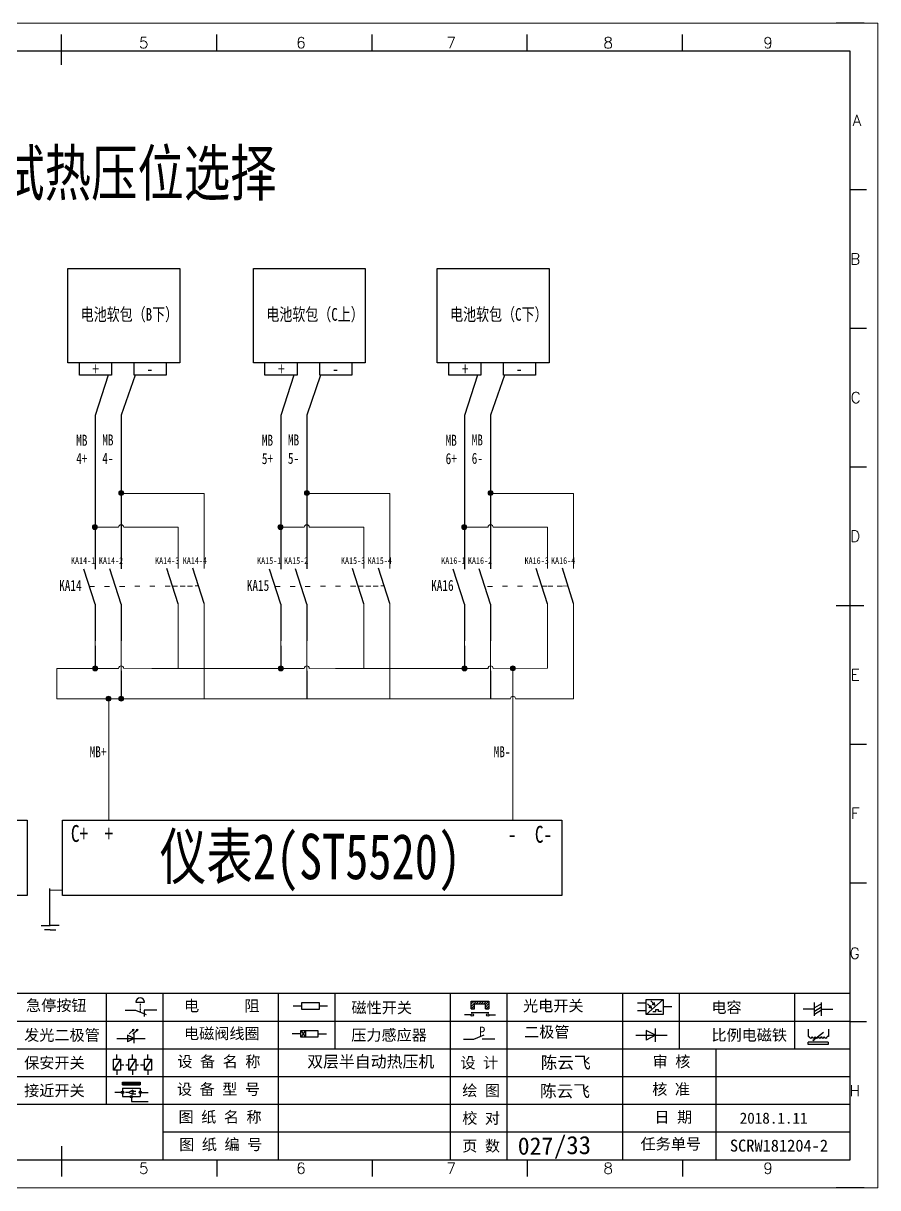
# Model space of a CAD drawing. Extents: x 38255 to 47052, y -6758 to -3353.
# Drawn here: x 40834.8 to 41004.4, y -5387.1 to -5156.1 of the extents above; entities that cross this region are included whole.
import ezdxf
from ezdxf.enums import TextEntityAlignment as Align

# ---------------------------------------------------------------- set-up
doc = ezdxf.new("R2010")
doc.units = 0
doc.header["$MEASUREMENT"] = 0
doc.linetypes.add('2', pattern=[15, 1, -2, 1, -2, 1, -2, 1, -2, 1, -2])
doc.linetypes.add('DASHED', pattern=[0.75, 0.5, -0.25])
for name, color, linetype in [('AE_BOR', 1, 'Continuous'), ('电气图内容', 7, 'Continuous'), ('细实线层', 7, 'Continuous')]:
    doc.layers.add(name, color=color, linetype=linetype)
doc.layers.add('frame', color=7, linetype='Continuous', lineweight=15)
doc.styles.add('WD', font='romans.shx', dxfattribs={"bigfont": 'gbcbig.shx'})
doc.styles.add('宋体', font='', dxfattribs={"width": 0.75})
doc.styles.add('样式 0', font='')
doc.styles.add('汉字', font='')
doc.styles.get('宋体').set_extended_font_data('SimSun')
doc.styles.get('样式 0').set_extended_font_data('KaiTi_GB2312')
doc.styles.get('汉字').set_extended_font_data('新宋体')

# ---------------------------------------------------------------- blocks, each defined once
blk = doc.blocks.new('磁性开关')
at = {"linetype": 'ByBlock'}
h = blk.add_hatch(dxfattribs=at)
h.set_pattern_fill('ANSI31', color=256, scale=0.1, style=0)
h.set_pattern_definition([(45, (0, 0), (-0.224506403, 0.224506403), [])])
h.paths.add_polyline_path([(-1910.88, -776.69), (-1910.88, -775.29), (-1907.69, -775.29), (-1907.69, -776.69), (-1908.31, -776.69), (-1908.31, -775.79), (-1910.25, -775.79), (-1910.25, -776.69)])
for p, q in [((-1910.88, -776.69), (-1910.88, -775.29)), ((-1910.88, -775.29), (-1907.69, -775.29)), ((-1910.88, -776.69), (-1910.25, -776.69)), ((-1910.25, -776.69), (-1910.25, -775.79)), ((-1910.25, -775.79), (-1908.31, -775.79)), ((-1908.31, -776.69), (-1908.31, -775.79)), ((-1908.31, -776.69), (-1907.69, -776.69)), ((-1907.69, -775.29), (-1907.69, -776.69)), ((-1910.91, -777.81), (-1912.09, -777.81)), ((-1910.88, -777.39), (-1907.69, -777.39)), ((-1907.66, -777.81), (-1906.48, -777.81))]:
    blk.add_line(p, q, dxfattribs=at)
for centre in [(-1910.68, -777.81), (-1907.88, -777.81)]:
    blk.add_circle(centre, 0.225, dxfattribs=at)
blk = doc.blocks.new('光电开关')
at = {"linetype": 'ByBlock'}
h = blk.add_hatch(dxfattribs=at)
h.set_pattern_fill('ANSI31', color=256, scale=0.01, style=0)
h.set_pattern_definition([(45, (0.172267, 0), (-0.0224506403, 0.0224506403), [])])
h.paths.add_polyline_path([(-1882.44, -776.34), (-1882.5, -775.91), (-1882.68, -776.07)])
h.paths.add_polyline_path([(-1882.86, -776.23), (-1882.44, -776.34), (-1882.68, -776.07)])
h.paths.add_polyline_path([(-1883.05, -776.88), (-1883.11, -776.45), (-1883.29, -776.61)])
h.paths.add_polyline_path([(-1883.47, -776.77), (-1883.05, -776.88), (-1883.29, -776.61)])
for p, q in [((-1884.01, -775.96), (-1885.56, -775.96)), ((-1880.91, -775.3), (-1884.01, -778.05)), ((-1883.75, -776.09), (-1883.05, -776.88)), ((-1883.11, -776.45), (-1883.47, -776.77)), ((-1883.05, -776.88), (-1883.47, -776.77)), ((-1883.14, -775.55), (-1882.44, -776.34)), ((-1883.05, -776.88), (-1883.11, -776.45)), ((-1882.5, -775.91), (-1882.86, -776.23)), ((-1882.44, -776.34), (-1882.86, -776.23)), ((-1882.44, -776.34), (-1882.5, -775.91)), ((-1879.37, -776.67), (-1880.91, -776.67)), ((-1884.01, -777.39), (-1885.56, -777.39)), ((-1882.78, -777.47), (-1882.23, -777.47)), ((-1882.23, -777.47), (-1882.23, -777.14)), ((-1882.23, -777.14), (-1881.78, -777.14)), ((-1881.78, -777.47), (-1881.78, -777.14)), ((-1881.23, -777.47), (-1881.78, -777.47))]:
    blk.add_line(p, q, dxfattribs=at)
blk.add_lwpolyline([(-1884.01, -775.3), (-1880.91, -775.3), (-1880.91, -778.05), (-1884.01, -778.05)], close=True, dxfattribs=at)
blk = doc.blocks.new('电磁阀线圈')
at = {"linetype": 'ByBlock'}
for p, q in [((-1854.61, -796.54), (-1856.17, -796.54)), ((-1854.61, -795.92), (-1853.75, -797.16)), ((-1853.75, -795.92), (-1854.61, -797.16)), ((-1853.75, -795.92), (-1853.75, -797.16)), ((-1851.53, -796.54), (-1849.97, -796.54))]:
    blk.add_line(p, q, dxfattribs=at)
blk.add_lwpolyline([(-1854.61, -795.92), (-1851.53, -795.92), (-1851.53, -797.16), (-1854.61, -797.16)], close=True, dxfattribs=at)
blk = doc.blocks.new('压力感应器')
at = {"linetype": 'ByBlock'}
for p, q in [((-1815.59, -777.73), (-1813.71, -776.93)), ((-1817.44, -777.73), (-1815.59, -777.73)), ((-1811.78, -777.73), (-1814.05, -777.73))]:
    blk.add_line(p, q, dxfattribs=at)
at = {"linetype": 'ByBlock', "insert": (-1814.65, -775.48), "char_height": 1.68, "width": 1.2242, "attachment_point": 1}
blk.add_mtext('{\\fNSimSun|b0|i0|c134|p49;P}', dxfattribs=at)
blk = doc.blocks.new('二极管')
at = {"linetype": 'ByBlock'}
for p, q in [((-1787.52, -776.77), (-1781.92, -776.77)), ((-1783.97, -776.77), (-1785.69, -775.9)), ((-1785.69, -775.9), (-1785.69, -777.65)), ((-1783.97, -776.77), (-1785.69, -777.65)), ((-1783.97, -777.99), (-1783.97, -775.56))]:
    blk.add_line(p, q, dxfattribs=at)
blk = doc.blocks.new('电容')
at = {"linetype": 'ByBlock'}
for p, q in [((-1756.08, -782.99), (-1756.08, -780.56)), ((-1754.86, -780.79), (-1756.08, -781.55)), ((-1754.86, -782.99), (-1754.86, -780.56)), ((-1756.08, -781.77), (-1758.13, -781.77)), ((-1754.86, -781.44), (-1756.08, -782.2)), ((-1754.86, -781.99), (-1756.08, -782.75)), ((-1754.86, -781.77), (-1752.81, -781.77))]:
    blk.add_line(p, q, dxfattribs=at)
blk = doc.blocks.new('发光二极管')
at = {"linetype": 'ByBlock'}
for p, q in [((-1755.78, -785.92), (-1754.89, -785.14)), ((-1754.89, -785.14), (-1755.2, -785.22)), ((-1755.2, -785.22), (-1755.01, -785.43)), ((-1755.08, -785.92), (-1754.18, -785.14)), ((-1754.89, -785.14), (-1755.01, -785.43)), ((-1754.18, -785.14), (-1754.49, -785.22)), ((-1754.49, -785.22), (-1754.31, -785.43)), ((-1754.18, -785.14), (-1754.31, -785.43)), ((-1758.01, -786.77), (-1752.89, -786.77)), ((-1754.84, -786.77), (-1756.04, -786.16)), ((-1756.04, -786.16), (-1756.04, -787.39)), ((-1754.84, -786.77), (-1756.04, -787.39)), ((-1754.84, -787.63), (-1754.84, -785.92))]:
    blk.add_line(p, q, dxfattribs=at)
blk = doc.blocks.new('比例电磁阀')
at = {"linetype": 'ByBlock'}
for p, q in [((-1757.26, -775.38), (-1757.26, -776.71)), ((-1757.26, -776.71), (-1757.05, -776.71)), ((-1754.5, -775.98), (-1756.35, -777.44)), ((-1753.58, -776.71), (-1753.8, -776.71)), ((-1753.58, -775.38), (-1753.58, -776.71)), ((-1753.6, -777.73), (-1757.25, -777.73)), ((-1757.25, -778.13), (-1757.25, -777.73)), ((-1753.6, -778.13), (-1757.25, -778.13)), ((-1756.35, -777.44), (-1756.25, -777.25)), ((-1756.35, -777.44), (-1756.15, -777.38)), ((-1756.15, -777.38), (-1756.25, -777.25)), ((-1753.6, -777.73), (-1753.6, -778.13))]:
    blk.add_line(p, q, dxfattribs=at)
for centre in [(-1756.78, -776.71), (-1756.24, -776.71), (-1755.7, -776.71), (-1755.15, -776.71), (-1754.61, -776.71), (-1754.07, -776.71)]:
    blk.add_arc(centre, 0.271, 180, 0, dxfattribs=at)
blk = doc.blocks.new('保安开关')
at = {"linetype": 'ByBlock'}
for p, q in [((-1757.33, -790.79), (-1758.6, -792.81)), ((-1757.96, -790.79), (-1757.96, -789.97)), ((-1754.54, -790.79), (-1755.81, -792.81)), ((-1755.17, -790.79), (-1755.17, -789.97)), ((-1751.75, -790.79), (-1753.02, -792.81)), ((-1752.39, -790.79), (-1752.39, -789.97)), ((-1757.96, -792.81), (-1757.96, -793.62)), ((-1757.33, -791.8), (-1756.72, -791.8)), ((-1756.35, -791.8), (-1755.89, -791.8)), ((-1755.17, -792.81), (-1755.17, -793.62)), ((-1754.52, -791.8), (-1754.06, -791.8)), ((-1753.69, -791.8), (-1753.08, -791.8)), ((-1752.39, -792.81), (-1752.39, -793.62))]:
    blk.add_line(p, q, dxfattribs=at)
for points in [[(-1758.6, -790.79), (-1757.33, -790.79), (-1757.33, -792.81), (-1758.6, -792.81)], [(-1755.81, -790.79), (-1754.54, -790.79), (-1754.54, -792.81), (-1755.81, -792.81)], [(-1753.02, -790.79), (-1751.75, -790.79), (-1751.75, -792.81), (-1753.02, -792.81)]]:
    blk.add_lwpolyline(points, close=True, dxfattribs=at)
blk = doc.blocks.new('接近开关')
at = {"linetype": 'ByBlock'}
h = blk.add_hatch(dxfattribs=at)
h.set_pattern_fill('ANSI31', color=256, scale=0.01, style=0)
h.set_pattern_definition([(45, (-89.131516, -30.795668), (-0.0224506403, 0.0224506403), [])])
h.paths.add_polyline_path([(-1516.96, -1123.35), (-1516.96, -1122.85), (-1513.76, -1122.85), (-1513.76, -1123.35)])
for p, q in [((-1516.96, -1123.35), (-1516.96, -1122.85)), ((-1516.96, -1122.85), (-1513.76, -1122.85)), ((-1516.96, -1123.35), (-1513.76, -1123.35)), ((-1513.76, -1122.85), (-1513.76, -1123.35)), ((-1517.18, -1124.71), (-1518.36, -1124.71)), ((-1516.96, -1123.95), (-1513.76, -1123.95)), ((-1516.96, -1123.95), (-1516.96, -1125.47)), ((-1516.96, -1125.47), (-1513.76, -1125.47)), ((-1515.91, -1124.71), (-1516.45, -1124.71)), ((-1515.11, -1124.31), (-1515.91, -1124.71)), ((-1515.11, -1125.11), (-1515.91, -1124.71)), ((-1515.33, -1124.53), (-1515.17, -1124.53)), ((-1515.33, -1124.88), (-1515.17, -1124.88)), ((-1515.25, -1124.45), (-1515.25, -1124.61)), ((-1515.11, -1124.31), (-1515.11, -1125.11)), ((-1515.11, -1124.48), (-1514.58, -1124.48)), ((-1515.11, -1124.94), (-1514.58, -1124.94)), ((-1513.76, -1123.95), (-1513.76, -1125.47)), ((-1513.54, -1124.71), (-1512.36, -1124.71)), ((-1515.36, -1125.69), (-1515.36, -1126.36)), ((-1515.36, -1126.36), (-1512.36, -1126.36))]:
    blk.add_line(p, q, dxfattribs=at)
for centre in [(-1516.96, -1124.71), (-1515.36, -1125.47), (-1513.76, -1124.71)]:
    blk.add_circle(centre, 0.225, dxfattribs=at)
blk = doc.blocks.new('电阻')
at = {"linetype": 'ByBlock'}
for p, q in [((-3.09, 0), (-1.57, 0)), ((1.57, 0), (3.09, 0))]:
    blk.add_line(p, q, dxfattribs=at)
blk.add_lwpolyline([(-1.57, 0.63), (1.57, 0.63), (1.57, -0.63), (-1.57, -0.63)], close=True, dxfattribs=at)
blk = doc.blocks.new('急停按钮')
at = {"linetype": 'ByBlock'}
for p, q in [((-1.86, 0), (0, 0)), ((0, 0), (1.88, -0.81)), ((0.06, 1.45), (1.61, 1.45)), ((0.83, 1.45), (0.83, 1.24)), ((0.83, 1.07), (0.83, 0.85)), ((0.83, 0.68), (0.83, 0.47)), ((0.83, 0.29), (0.83, 0.08)), ((3.81, 0), (1.54, 0)), ((1.54, 0), (1.54, -1.15)), ((0.83, -0.09), (0.83, -0.24))]:
    blk.add_line(p, q, dxfattribs=at)
blk.add_arc((0.83, 1.45), 0.774, 0, 180)
blk = doc.blocks.new('电控横A4')
for p, q in [((292, -5), (5, -5)), ((292, -205), (292, -5)), ((10.03, -205), (289.53, -205)), ((130.8, -205), (190.75, -205)), ((190.75, -205), (259.54, -205))]:
    blk.add_line(p, q)
at = {"linetype": 'ByBlock'}
for p, q in [((292, -175), (5, -175)), ((292, -180), (5, -180)), ((292, -185), (5, -185)), ((292, -190), (5, -190)), ((292, -195), (5, -195)), ((292, -200), (168.03, -200))]:
    blk.add_line(p, q, dxfattribs=at)
at = {"color": 0, "lineweight": -2}
for p, q in [((157.79, -175), (157.79, -195)), ((168.03, -175), (168.03, -204.92)), ((188.84, -175), (188.84, -185)), ((199.08, -175), (199.08, -185)), ((219.89, -175), (219.89, -185)), ((230.12, -175), (230.12, -185)), ((250.93, -175), (250.93, -185)), ((261.17, -175), (261.17, -185)), ((281.98, -175), (281.98, -185)), ((188.84, -185), (188.84, -204.92)), ((219.89, -185), (219.89, -205)), ((230.12, -185), (230.12, -205)), ((250.93, -185), (250.93, -205)), ((267.79, -185), (267.79, -205))]:
    blk.add_line(p, q, dxfattribs=at)
at = {"color": 0, "ltscale": 2}
for p, q in [((292, -205), (292, -183.55)), ((259.54, -205), (289.53, -205)), ((259.54, -205), (292, -205))]:
    blk.add_line(p, q, dxfattribs=at)
at = {"layer": 'AE_BOR', "color": 1, "lineweight": 15}
for p, q in [((0, 0), (297, 0)), ((297, 0), (297, -210)), ((297, -210), (0, -210))]:
    blk.add_line(p, q, dxfattribs=at)
at = {"layer": 'AE_BOR'}
for p, q in [((149.78, -5), (149.78, -2)), ((177.78, -5), (177.78, -2)), ((205.78, -5), (205.78, -2)), ((233.78, -5), (233.78, -2)), ((261.78, -5), (261.78, -2)), ((292, -30), (295, -30)), ((292, -55), (295, -55)), ((292, -80), (295, -80)), ((292, -130), (295, -130)), ((292, -155), (295, -155)), ((292, -180), (295, -180)), ((149.78, -205), (149.78, -208)), ((177.78, -205), (177.78, -208)), ((205.78, -205), (205.78, -208)), ((233.78, -205), (233.78, -208)), ((261.78, -205), (261.78, -208))]:
    blk.add_line(p, q, dxfattribs=at)
at = {"layer": 'AE_BOR', "lineweight": 30}
for p, q in [((294.53, 0), (289.53, 0)), ((294.53, -210), (289.53, -210))]:
    blk.add_line(p, q, dxfattribs=at)
at = {"layer": 'AE_BOR', "color": 2, "lineweight": 30}
for p, q in [((149.78, -7.5), (149.78, -2.5)), ((289.5, -105), (294.5, -105)), ((149.78, -202.5), (149.78, -207.5)), ((149.78, -205), (149.78, -207.5))]:
    blk.add_line(p, q, dxfattribs=at)
for name, p in [('急停按钮', (163.12, -177.98)), ('电阻', (194.66, -177.22))]:
    blk.add_blockref(name, p)
at = {"linetype": 'ByBlock'}
for name, p in [('磁性开关', (2134.53, 598.96)), ('光电开关', (2139.22, 599.27)), ('电容', (2041.69, 603.98)), ('发光二极管', (1917.72, 603.69)), ('电磁阀线圈', (2047.53, 614.3)), ('压力感应器', (2039.72, 594.52)), ('二极管', (2040.91, 594.27)), ('比例电磁阀', (2041.69, 593.98)), ('保安开关', (1917.72, 603.98)), ('接近开关', (1677.72, 931.9))]:
    blk.add_blockref(name, p, dxfattribs=at)
at = {"char_height": 2, "attachment_point": 1, "style": '汉字'}
for s, insert in [('{\\fKaiTi_GB2312|b0|i0|c134|p49;急停按钮}', (143.35, -176.12)), ('{\\fKaiTi_GB2312|b0|i0|c134|p49;电      阻}', (171.86, -176.19)), ('{\\fKaiTi_GB2312|b0|i0|c134|p49;磁性开关}', (202.07, -176.53)), ('{\\fKaiTi_GB2312|b0|i0|c134|p49;光电开关}', (233.02, -176.19)), ('{\\fKaiTi_GB2312|b0|i0|c134|p49;电容}', (267, -176.48)), ('{\\fKaiTi_GB2312|b0|i0|c134|p49;发光二极管}', (143.02, -181.48)), ('{\\fKaiTi_GB2312|b0|i0|c134|p49;电磁阀线圈}', (171.86, -181.19)), ('{\\fKaiTi_GB2312|b0|i0|c134|p49;压力感应器}', (202.02, -181.47)), ('{\\fKaiTi_GB2312|b0|i0|c134|p49;二极管}', (233.2, -180.91)), ('{\\fKaiTi_GB2312|b0|i0|c134|p49;比例电磁铁}', (267, -181.48)), ('{\\fKaiTi_GB2312|b0|i0|c134|p49;保安开关}', (143.02, -186.48)), ('{\\fKaiTi_GB2312|b0|i0|c134|p0;设 备 名 称}', (170.65, -186.24)), ('{\\fKaiTi_GB2312|b0|i0|c134|p0;设 计}', (221.72, -186.46)), ('{\\fKaiTi_GB2312|b0|i0|c134|p0;审 核}', (256.39, -186.25)), ('{\\fKaiTi_GB2312|b0|i0|c134|p0;设 备 型 号}', (170.58, -191.24)), ('{\\fKaiTi_GB2312|b0|i0|c134|p0;核 准}', (256.32, -191.25)), ('{\\fKaiTi_GB2312|b0|i0|c134|p49;接近开关}', (143.02, -191.48)), ('{\\fKaiTi_GB2312|b0|i0|c134|p0;绘 图}', (222.05, -191.46)), ('{\\fKaiTi_GB2312|b0|i0|c134|p0;图 纸 名 称}', (170.86, -196.24)), ('{\\fKaiTi_GB2312|b0|i0|c134|p0;校 对}', (222.05, -196.46)), ('{\\fKaiTi_GB2312|b0|i0|c134|p0;日 期}', (256.72, -196.25)), ('{\\fKaiTi_GB2312|b0|i0|c134|p0;图 纸 编 号}', (170.98, -201.2)), ('{\\fKaiTi_GB2312|b0|i0|c134|p0;页 数}', (222.05, -201.46)), ('{\\fKaiTi_GB2312|b0|i0|c134|p0;任务单号}', (254.22, -201.1))]:
    blk.add_mtext(s, dxfattribs=dict(at, insert=insert))
at = {"attachment_point": 1}
for s, insert, char_height, width in [('{\\fSimSun|b0|i0|c134|p2;双层半自动热压机}', (194.08, -186.2), 2.1, 34.3007), ('{\\fKaiTi_GB2312|b0|i0|c134|p49;陈云飞', (236.21, -186.34), 2.2, 21.4865), ('{\\fKaiTi_GB2312|b0|i0|c134|p49;陈云飞}', (236.08, -191.47), 2.2, 20.0113), ('{\\fKaiTi_GB2312|b0|i0|c134|p49;2018.1.11}', (272.1, -196.45), 2, 60.2542)]:
    blk.add_mtext(s, dxfattribs=dict(at, insert=insert, char_height=char_height, width=width))
at = {"layer": 'AE_BOR', "style": 'WD'}
for s, p in [('5', (164.59, -4.5)), ('6', (192.94, -4.5)), ('7', (220.04, -4.5)), ('8', (248.37, -4.5)), ('9', (277.23, -4.5)), ('5', (164.59, -207.5)), ('6', (192.94, -207.5)), ('7', (220.04, -207.5)), ('8', (248.37, -207.5)), ('9', (277.23, -207.5))]:
    blk.add_text(s, height=2, dxfattribs=at).set_placement(p, align=Align.CENTER)
for s, p in [('A', (294.03, -17.5)), ('B', (293.84, -42.5)), ('C', (293.93, -67.5)), ('D', (293.84, -92.5)), ('E', (293.74, -117.5)), ('F', (293.74, -142.5)), ('F', (293.74, -142.5)), ('G', (293.74, -167.72)), ('H', (293.84, -192.5))]:
    blk.add_text(s, height=2, dxfattribs=at).set_placement(p, align=Align.MIDDLE_RIGHT)
at = {"layer": 'frame', "lineweight": 0, "insert": (236.38, -200.67), "char_height": 3.271, "width": 42.6764, "attachment_point": 1, "style": '样式 0'}
blk.add_mtext(' /33', dxfattribs=at)
at = {"layer": '电气图内容', "color": 7, "insert": (270.63, -201.32), "char_height": 2.3665, "attachment_point": 1}
blk.add_mtext('\\pxi-0.125,sm1,ql;{\\f宋体|b0|i0|c134|p2;\\H0.916667x;\\C256;SCRW181204-2^I^I^I', dxfattribs=at)

msp = doc.modelspace()

# ---------------------------------------------------------------- hatches: boundary and pattern name
at = {"lineweight": 0}
for points in [[(40854.742, -5249.29, 1), (40853.742, -5249.29, 1)], [(40891.58, -5249.29, 1), (40890.58, -5249.29, 1)], [(40928.048, -5249.29, 1), (40927.048, -5249.29, 1)], [(40849.511, -5256.036, 1), (40848.511, -5256.036, 1)], [(40886.349, -5256.036, 1), (40885.349, -5256.036, 1)], [(40922.817, -5256.036, 1), (40921.817, -5256.036, 1)], [(40849.552, -5284.09, 1), (40848.552, -5284.09, 1)], [(40886.39, -5284.09, 1), (40885.39, -5284.09, 1)], [(40922.858, -5284.09, 1), (40921.858, -5284.09, 1)], [(40932.431, -5284.073, 1), (40931.431, -5284.073, 1)], [(40932.431, -5284.073, 1), (40931.431, -5284.073, 1)], [(40852.242, -5290.09, 1), (40851.242, -5290.09, 1)], [(40852.242, -5290.09, 1), (40851.242, -5290.09, 1)], [(40854.729, -5290.09, 1), (40853.729, -5290.09, 1)], [(40854.729, -5290.09, 1), (40853.729, -5290.09, 1)]]:
    msp.add_hatch(color=256, dxfattribs=at).paths.add_polyline_path(points)

# ---------------------------------------------------------------- linework, layer by layer
for p, q in [((40843.659, -5204.772), (40865.839, -5204.772)), ((40843.659, -5223.457), (40843.659, -5204.772)), ((40865.839, -5204.772), (40865.839, -5223.457)), ((40880.497, -5204.772), (40902.676, -5204.772)), ((40880.497, -5223.457), (40880.497, -5204.772)), ((40902.676, -5204.772), (40902.676, -5223.457)), ((40916.966, -5204.772), (40939.145, -5204.772)), ((40916.966, -5223.457), (40916.966, -5204.772)), ((40939.145, -5204.772), (40939.145, -5223.457)), ((40865.839, -5223.457), (40843.659, -5223.457)), ((40845.931, -5225.932), (40845.931, -5223.457)), ((40852.291, -5223.457), (40852.291, -5225.932)), ((40856.799, -5225.932), (40856.799, -5223.457)), ((40863.159, -5223.457), (40863.159, -5225.932)), ((40902.676, -5223.457), (40880.497, -5223.457)), ((40882.769, -5225.932), (40882.769, -5223.457)), ((40889.128, -5223.457), (40889.128, -5225.932)), ((40893.637, -5225.932), (40893.637, -5223.457)), ((40899.997, -5223.457), (40899.997, -5225.932)), ((40939.145, -5223.457), (40916.966, -5223.457)), ((40919.238, -5225.932), (40919.238, -5223.457)), ((40925.597, -5223.457), (40925.597, -5225.932)), ((40930.106, -5225.932), (40930.106, -5223.457)), ((40936.465, -5223.457), (40936.465, -5225.932)), ((40852.291, -5225.932), (40845.931, -5225.932)), ((40851.664, -5225.932), (40849.052, -5233.889)), ((40856.979, -5225.932), (40854.229, -5233.839)), ((40863.159, -5225.932), (40856.799, -5225.932)), ((40889.128, -5225.932), (40882.769, -5225.932)), ((40888.501, -5225.932), (40885.89, -5233.889)), ((40893.817, -5225.932), (40891.067, -5233.839)), ((40899.997, -5225.932), (40893.637, -5225.932)), ((40925.597, -5225.932), (40919.238, -5225.932)), ((40924.97, -5225.932), (40922.358, -5233.889)), ((40930.286, -5225.932), (40927.536, -5233.839)), ((40936.465, -5225.932), (40930.106, -5225.932)), ((40854.229, -5249.307), (40854.229, -5264.329)), ((40891.067, -5249.307), (40891.067, -5264.329)), ((40927.536, -5249.307), (40927.536, -5264.329)), ((40849.052, -5271.361), (40849.052, -5278.59)), ((40854.229, -5271.31), (40854.229, -5278.59)), ((40885.89, -5271.361), (40885.89, -5278.59)), ((40891.067, -5271.31), (40891.067, -5278.59)), ((40922.358, -5271.361), (40922.358, -5278.59)), ((40927.536, -5271.31), (40927.536, -5278.59)), ((40849.052, -5279.59), (40849.052, -5284.09)), ((40885.89, -5279.59), (40885.89, -5284.09)), ((40922.358, -5279.59), (40922.358, -5284.09)), ((40854.229, -5284.59), (40854.229, -5290.09)), ((40891.067, -5284.59), (40891.067, -5290.09)), ((40927.536, -5284.59), (40927.536, -5290.09)), ((40736.486, -5314.213), (40835.572, -5314.213)), ((40835.572, -5314.213), (40835.572, -5329.115)), ((40842.584, -5329.115), (40842.584, -5314.213)), ((40842.584, -5314.213), (40941.67, -5314.213)), ((40941.67, -5314.213), (40941.67, -5329.115)), ((40835.572, -5329.115), (40736.486, -5329.115)), ((40840.005, -5327.753), (40840.005, -5335.083)), ((40941.67, -5329.115), (40842.584, -5329.115)), ((40838.356, -5335.097), (40840.144, -5335.083)), ((40840.144, -5335.954), (40839.02, -5335.954)), ((40841.933, -5335.097), (40840.144, -5335.083)), ((40840.144, -5335.954), (40841.268, -5335.954))]:
    msp.add_line(p, q)
at = {"color": 7}
for p, q in [((40849.052, -5233.889), (40849.052, -5264.379)), ((40854.229, -5233.839), (40854.229, -5264.329)), ((40885.89, -5233.889), (40885.89, -5264.379)), ((40891.067, -5233.839), (40891.067, -5264.329)), ((40922.358, -5233.889), (40922.358, -5264.379)), ((40927.536, -5233.839), (40927.536, -5264.329)), ((40849.052, -5271.361), (40846.82, -5264.379)), ((40854.229, -5271.31), (40851.998, -5264.329)), ((40865.526, -5271.248), (40863.294, -5264.266)), ((40870.703, -5271.197), (40868.472, -5264.216)), ((40885.89, -5271.361), (40883.658, -5264.379)), ((40891.067, -5271.31), (40888.835, -5264.329)), ((40902.364, -5271.248), (40900.132, -5264.266)), ((40907.541, -5271.197), (40905.309, -5264.216)), ((40922.358, -5271.361), (40920.127, -5264.379)), ((40927.536, -5271.31), (40925.304, -5264.329)), ((40938.832, -5271.248), (40936.601, -5264.266)), ((40944.01, -5271.197), (40941.778, -5264.216))]:
    msp.add_line(p, q, dxfattribs=at)
at = {"lineweight": 0}
for p, q in [((40931.939, -5284.09), (40931.939, -5314.213)), ((40851.762, -5290.09), (40851.762, -5314.213))]:
    msp.add_line(p, q, dxfattribs=at)
at = {"color": 0, "linetype": 'DASHED'}
msp.add_line((40839.983, -5328.071), (40839.983, -5330.211), dxfattribs=at)
at = {"lineweight": 0}
for centre in [(40854.242, -5249.29), (40891.08, -5249.29), (40927.548, -5249.29), (40849.011, -5256.036), (40885.849, -5256.036), (40922.317, -5256.036), (40849.052, -5284.09), (40885.89, -5284.09), (40922.358, -5284.09), (40931.931, -5284.073), (40931.931, -5284.073), (40851.742, -5290.09), (40851.742, -5290.09), (40854.229, -5290.09), (40854.229, -5290.09)]:
    msp.add_circle(centre, 0.5, dxfattribs=at)
for centre in [(40854.229, -5256.094), (40891.067, -5256.094), (40927.536, -5256.094), (40854.229, -5284.082), (40891.067, -5284.082), (40927.536, -5284.082), (40931.984, -5290.088)]:
    msp.add_arc(centre, 0.5, 0, 180, dxfattribs=at)
at = {"layer": 'frame', "lineweight": 0}
msp.add_line((40841.481, -5284.09), (40841.481, -5290.09), dxfattribs=at)
at = {"layer": '细实线层', "lineweight": 0}
for p, q in [((40870.703, -5249.367), (40854.229, -5249.367)), ((40870.703, -5249.367), (40870.703, -5264.266)), ((40907.541, -5249.367), (40891.067, -5249.367)), ((40907.541, -5249.367), (40907.541, -5264.266)), ((40944.01, -5249.367), (40927.536, -5249.367)), ((40944.01, -5249.367), (40944.01, -5264.266)), ((40853.729, -5256.094), (40849.052, -5256.094)), ((40865.526, -5256.094), (40854.729, -5256.094)), ((40865.526, -5256.094), (40865.526, -5264.266)), ((40890.567, -5256.094), (40885.89, -5256.094)), ((40902.364, -5256.094), (40891.567, -5256.094)), ((40902.364, -5256.094), (40902.364, -5264.266)), ((40927.036, -5256.094), (40922.358, -5256.094)), ((40938.832, -5256.094), (40928.036, -5256.094)), ((40938.832, -5256.094), (40938.832, -5264.266)), ((40865.526, -5271.248), (40865.526, -5284.065)), ((40870.703, -5271.197), (40870.703, -5290.09)), ((40902.364, -5271.248), (40902.364, -5284.065)), ((40907.541, -5271.197), (40907.541, -5290.09)), ((40938.832, -5271.248), (40938.832, -5284.065)), ((40944.01, -5271.197), (40944.01, -5290.09)), ((40849.052, -5278.59), (40849.052, -5279.59)), ((40854.229, -5278.59), (40854.229, -5284.59)), ((40885.89, -5278.59), (40885.89, -5279.59)), ((40891.067, -5278.59), (40891.067, -5284.59)), ((40922.358, -5278.59), (40922.358, -5279.59)), ((40927.536, -5278.59), (40927.536, -5284.59)), ((40841.481, -5284.09), (40849.052, -5284.09)), ((40849.052, -5284.09), (40853.729, -5284.082)), ((40854.729, -5284.081), (40865.526, -5284.065)), ((40876.757, -5284.09), (40860.283, -5284.09)), ((40876.757, -5284.09), (40885.89, -5284.09)), ((40885.89, -5284.09), (40890.567, -5284.082)), ((40891.567, -5284.081), (40902.364, -5284.065)), ((40913.226, -5284.09), (40896.752, -5284.09)), ((40913.226, -5284.09), (40922.358, -5284.09)), ((40922.358, -5284.09), (40927.036, -5284.082)), ((40928.036, -5284.081), (40938.832, -5284.065)), ((40841.481, -5290.09), (40854.229, -5290.09)), ((40854.729, -5290.09), (40931.484, -5290.09)), ((40932.484, -5290.09), (40944.01, -5290.09)), ((40839.983, -5328.071), (40842.584, -5328.071))]:
    msp.add_line(p, q, dxfattribs=at)
at = {"layer": '细实线层', "color": 6, "linetype": '2', "lineweight": 0}
for p, q in [((40847.928, -5267.844), (40869.596, -5267.733)), ((40864.41, -5267.757), (40869.596, -5267.733)), ((40884.765, -5267.844), (40906.433, -5267.733)), ((40901.248, -5267.757), (40906.433, -5267.733)), ((40942.902, -5267.733), (40926.42, -5267.82)), ((40937.717, -5267.757), (40942.902, -5267.733))]:
    msp.add_line(p, q, dxfattribs=at)

# ---------------------------------------------------------------- block references
at = {"xscale": 1.1, "yscale": 1.1, "zscale": 1.1}
msp.add_blockref('电控横A4', (40677.661, -5156.107), dxfattribs=at)

# ---------------------------------------------------------------- texts
at = {"style": '宋体', "width": 0.75}
for s, p in [('Hipot测试热压位选择', (40841.387, -5190.306)), ('仪表2(ST5520)', (40891.793, -5325.899))]:
    msp.add_text(s, height=9, dxfattribs=at).set_placement(p, align=Align.CENTER)
for s, height, p in [('电池软包（B下）', 2.52, (40846.2, -5215.115)), ('电池软包（C上）', 2.52, (40883.037, -5215.115)), ('电池软包（C下）', 2.52, (40919.506, -5215.115)), ('+', 2.52, (40848.528, -5225.922)), ('-', 2.52, (40859.254, -5225.922)), ('+', 2.52, (40885.366, -5225.922)), ('-', 2.52, (40896.092, -5225.922)), ('+', 2.52, (40921.835, -5225.922)), ('-', 2.52, (40932.561, -5225.922)), ('KA14-1', 1.3104, (40844.261, -5263.354)), ('KA14-2', 1.3104, (40849.809, -5263.354)), ('KA14-3', 1.3104, (40860.955, -5263.354)), ('KA14-4', 1.3104, (40866.453, -5263.354)), ('KA15-1', 1.3104, (40881.198, -5263.354)), ('KA15-2', 1.3104, (40886.546, -5263.354)), ('KA15-3', 1.3104, (40897.841, -5263.354)), ('KA15-4', 1.3104, (40903.139, -5263.354)), ('KA16-1', 1.3104, (40917.734, -5263.354)), ('KA16-2', 1.3104, (40923.032, -5263.354)), ('KA16-3', 1.3104, (40934.278, -5263.354)), ('KA16-4', 1.3104, (40939.526, -5263.354)), ('KA14', 2.184, (40841.925, -5268.709)), ('KA15', 2.184, (40879.155, -5268.709)), ('KA16', 2.184, (40915.744, -5268.709)), ('C+', 3.36, (40844.254, -5318.515)), ('C-', 3.36, (40936.327, -5318.674)), ('+', 3.36, (40850.927, -5318.515)), ('-', 3.36, (40930.981, -5318.674))]:
    msp.add_text(s, height=height, dxfattribs=at).set_placement(p)
at = {"char_height": 2.184, "attachment_point": 1, "style": '宋体'}
for s, insert, width in [('MB\\P4+', (40845.306, -5237.729), 4.28061), ('MB\\P4-', (40850.483, -5237.678), 4.28061), ('MB\\P5+', (40882.144, -5237.729), 4.28061), ('MB\\P5-', (40887.321, -5237.678), 4.28061), ('MB\\P6+', (40918.612, -5237.729), 4.28061), ('MB\\P6-', (40923.79, -5237.678), 4.28061), ('MB+', (40847.976, -5299.523), 3.42449), ('MB-', (40928.153, -5299.523), 3.42449)]:
    msp.add_mtext(s, dxfattribs=dict(at, insert=insert, width=width))
at = {"layer": 'frame', "lineweight": 0, "insert": (40932.933, -5377.101), "char_height": 3.4547, "width": 17.21263, "attachment_point": 1, "style": '样式 0'}
msp.add_mtext('027', dxfattribs=at)

doc.saveas('drawing.dxf')
